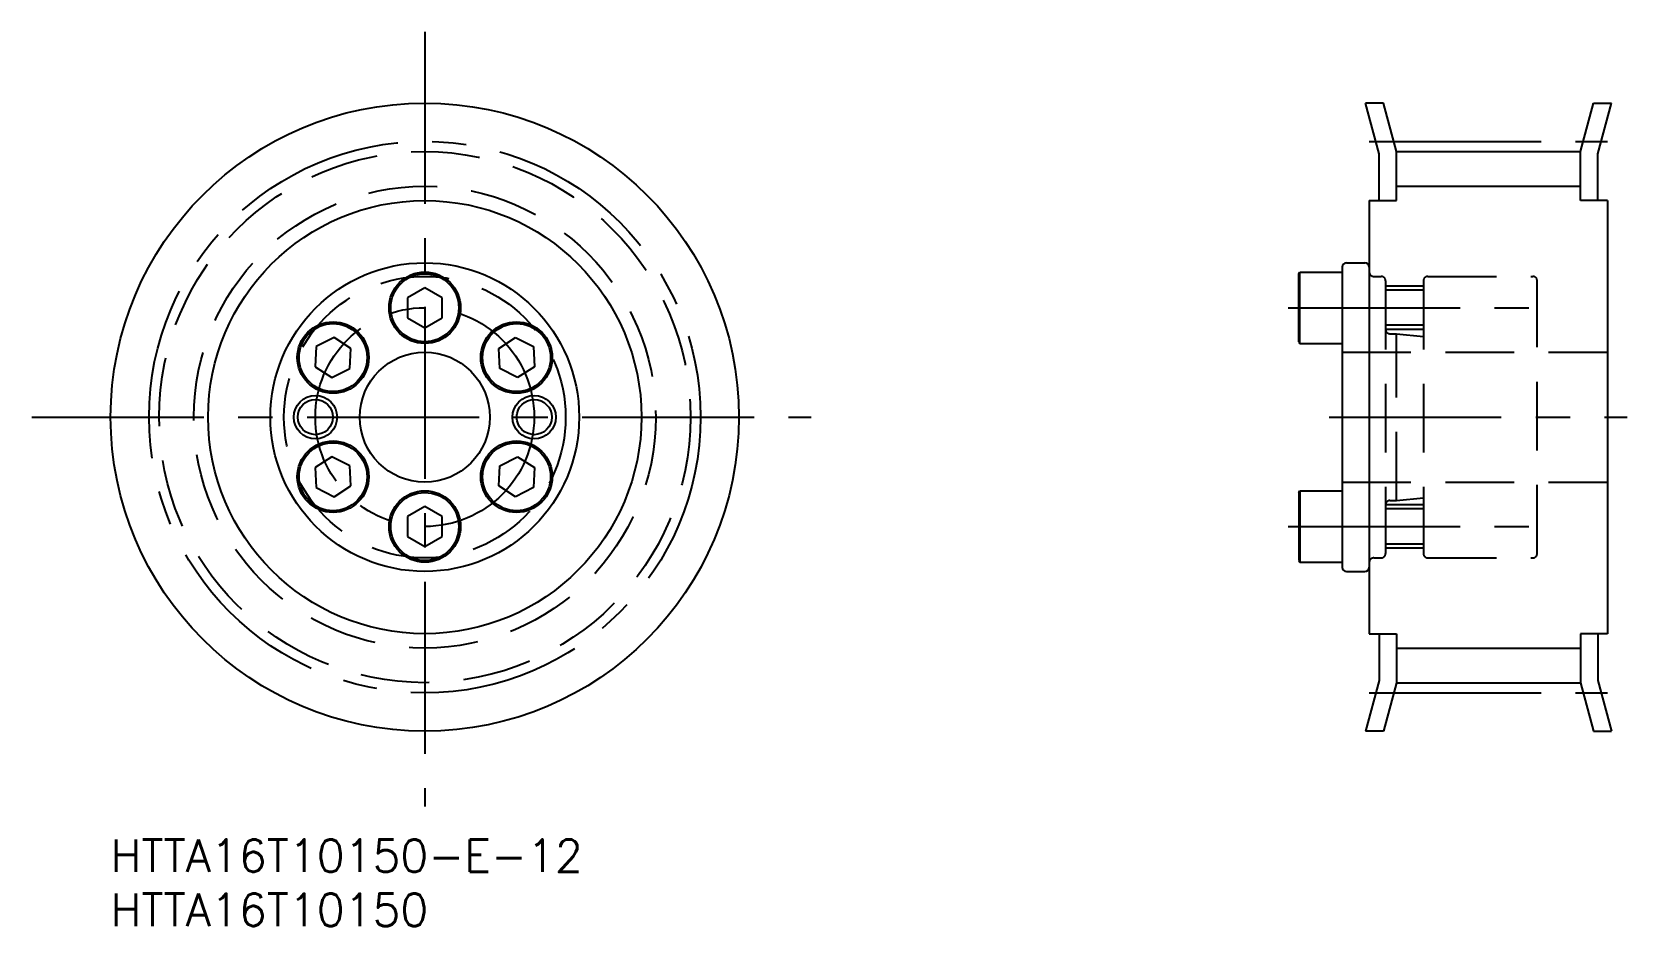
# Model space of a CAD drawing. Extents: x -7 to 140, y -8 to 75.
import ezdxf

# ---------------------------------------------------------------- set-up
doc = ezdxf.new("R2010")
doc.units = 0
doc.header["$LTSCALE"] = 0.5
doc.linetypes.add('CENTER', pattern=[50.8, 31.75, -6.35, 6.35, -6.35])
doc.linetypes.add('DASHED', pattern=[19.05, 12.7, -6.35])
for name, color, linetype in [('MSM_CENTER', 1, 'CENTER'), ('MSM_CONTINUOUS', 7, 'CONTINUOUS'), ('MSM_DASHED', 4, 'DASHED'), ('MSM_NARROW', 5, 'CONTINUOUS'), ('MSM_PART_NUMBER', 7, 'CONTINUOUS')]:
    doc.layers.add(name, color=color, linetype=linetype)
doc.styles.get("Standard").update_dxf_attribs({"font": 'txt.shx', "height": 3, "bigfont": 'bigfont.shx'})

# ---------------------------------------------------------------- blocks, each defined once
blk = doc.blocks.new('*U2')
at = {"layer": 'MSM_PART_NUMBER'}
blk.add_text('HTTA16T10150-E-12', height=3, dxfattribs=at).set_placement((0, -3))
blk = doc.blocks.new('*U3')
at = {"layer": 'MSM_PART_NUMBER'}
blk.add_text('HTTA16T10150', height=3, dxfattribs=at).set_placement((0, -8))

msp = doc.modelspace()

# ---------------------------------------------------------------- linework, layer by layer
at = {"layer": 'MSM_CENTER'}
for p, q in [((29, 74.58), (29, 3.03)), ((116.19, 64.46), (138.19, 64.46)), ((108.69, 49.1), (132.69, 49.1)), ((-7.27, 39), (64.68, 39)), ((112.5, 39), (139.99, 39)), ((108.69, 28.9), (132.69, 28.9)), ((116.19, 13.53), (138.19, 13.53))]:
    msp.add_line(p, q, dxfattribs=at)
for radius in [25.46, 10.1]:
    msp.add_circle((29, 39), radius, dxfattribs=at)
at = {"layer": 'MSM_CONTINUOUS'}
for p, q in [((117.09, 63.31), (115.83, 68)), ((117.49, 68), (115.83, 68)), ((118.69, 63.52), (117.49, 68)), ((135.69, 63.52), (136.88, 68)), ((136.88, 68), (138.54, 68)), ((137.29, 63.31), (138.54, 68)), ((118.69, 59), (118.69, 63.52)), ((118.69, 63.52), (135.69, 63.52)), ((135.69, 59), (135.69, 63.52)), ((117.09, 59), (117.09, 63.31)), ((137.29, 59), (137.29, 63.31)), ((116.19, 59), (116.19, 19)), ((116.19, 59), (118.69, 59)), ((138.19, 59), (135.69, 59)), ((138.19, 59), (138.19, 19)), ((114.09, 53.25), (115.79, 53.25)), ((109.69, 52.24), (109.78, 52.4)), ((109.69, 45.96), (109.69, 52.24)), ((109.78, 45.8), (109.78, 52.4)), ((109.78, 52.4), (113.69, 52.4)), ((113.69, 52.85), (113.69, 25.15)), ((29, 50.95), (27.4, 50.02)), ((30.6, 50.02), (29, 50.95)), ((29.8, 50.49), (29.8, 50.49)), ((30.2, 50.25), (30.2, 50.25)), ((27.4, 50.02), (27.4, 48.18)), ((30.6, 48.18), (30.6, 50.02)), ((27.4, 48.18), (29, 47.25)), ((29, 47.25), (30.6, 48.18)), ((20.63, 46.35), (18.98, 45.51)), ((22.18, 45.34), (20.63, 46.35)), ((35.82, 45.34), (37.37, 46.35)), ((37.37, 46.35), (39.02, 45.51)), ((109.69, 45.96), (109.78, 45.8)), ((109.78, 45.8), (113.69, 45.8)), ((18.98, 45.51), (18.88, 43.66)), ((22.08, 43.49), (22.18, 45.34)), ((35.92, 43.49), (35.82, 45.34)), ((39.02, 45.51), (39.12, 43.66)), ((18.88, 43.66), (20.43, 42.66)), ((20.43, 42.66), (22.08, 43.49)), ((37.57, 42.66), (35.92, 43.49)), ((39.12, 43.66), (37.57, 42.66)), ((20.43, 35.34), (18.88, 34.34)), ((22.08, 34.51), (20.43, 35.34)), ((35.92, 34.51), (37.57, 35.34)), ((37.57, 35.34), (39.12, 34.34)), ((18.88, 34.34), (18.98, 32.49)), ((22.18, 32.66), (22.08, 34.51)), ((35.82, 32.66), (35.92, 34.51)), ((39.12, 34.34), (39.02, 32.49)), ((18.98, 32.49), (20.63, 31.65)), ((20.63, 31.65), (22.18, 32.66)), ((37.37, 31.65), (35.82, 32.66)), ((39.02, 32.49), (37.37, 31.65)), ((109.69, 32.04), (109.78, 32.2)), ((109.69, 32.04), (109.69, 25.76)), ((109.78, 32.2), (109.78, 25.6)), ((109.78, 32.2), (113.69, 32.2)), ((29, 30.75), (27.4, 29.82)), ((27.4, 29.82), (27.4, 27.98)), ((30.6, 29.82), (29, 30.75)), ((30.6, 27.98), (30.6, 29.82)), ((27.4, 27.98), (29, 27.05)), ((29, 27.05), (30.6, 27.98)), ((109.69, 25.76), (109.78, 25.6)), ((109.78, 25.6), (113.69, 25.6)), ((114.09, 24.75), (115.79, 24.75)), ((116.19, 19), (118.69, 19)), ((117.09, 19), (117.09, 14.69)), ((118.69, 19), (118.69, 14.47)), ((135.69, 19), (135.69, 14.47)), ((138.19, 19), (135.69, 19)), ((137.29, 19), (137.29, 14.69)), ((117.09, 14.69), (115.83, 10)), ((118.69, 14.47), (117.49, 10)), ((118.69, 14.47), (135.69, 14.47)), ((135.69, 14.47), (136.88, 10)), ((137.29, 14.69), (138.54, 10)), ((117.49, 10), (115.83, 10)), ((136.88, 10), (138.54, 10))]:
    msp.add_line(p, q, dxfattribs=at)
for centre, radius in [((29, 39), 29), ((29, 39), 20), ((29, 39), 14.25), ((29, 49.1), 3.3), ((29, 49.1), 3.14), ((20.53, 44.5), 3.3), ((20.53, 44.5), 3.14), ((37.47, 44.5), 3.3), ((37.47, 44.5), 3.14), ((29, 39), 6), ((18.9, 39), 1.62), ((39.1, 39), 1.62), ((20.53, 33.5), 3.3), ((20.53, 33.5), 3.14), ((37.47, 33.5), 3.3), ((37.47, 33.5), 3.14), ((29, 28.9), 3.3), ((29, 28.9), 3.14)]:
    msp.add_circle(centre, radius, dxfattribs=at)
for centre, start, end in [((114.09, 52.85), 90, 180), ((115.79, 52.85), 0, 90), ((114.09, 25.15), 180, 270), ((115.79, 25.15), 270, 0)]:
    msp.add_arc(centre, 0.4, start, end, dxfattribs=at)
at = {"layer": 'MSM_DASHED'}
for p, q in [((116.6, 52), (117.29, 52)), ((117.69, 51.6), (117.69, 26.4)), ((121.19, 51.6), (121.19, 26.4)), ((121.59, 52), (131.29, 52)), ((131.69, 26.4), (131.69, 51.6)), ((121.19, 51.1), (117.69, 51.1)), ((121.19, 50.72), (117.69, 50.72)), ((121.19, 47.48), (117.69, 47.48)), ((121.19, 47.1), (117.69, 47.1)), ((118.1, 46.7), (118.69, 46.7)), ((118.69, 31.3), (118.69, 46.7)), ((118.69, 46.7), (121.19, 46.45)), ((113.69, 45), (138.19, 45)), ((113.69, 33), (138.19, 33)), ((118.1, 31.3), (118.69, 31.3)), ((118.69, 31.3), (121.19, 31.55)), ((121.19, 30.9), (117.69, 30.9)), ((121.19, 30.52), (117.69, 30.52)), ((121.19, 27.28), (117.69, 27.28)), ((121.19, 26.9), (117.69, 26.9)), ((116.6, 26), (117.29, 26)), ((121.59, 26), (131.29, 26))]:
    msp.add_line(p, q, dxfattribs=at)
for radius in [24.52, 21.32, 13]:
    msp.add_circle((29, 39), radius, dxfattribs=at)
for centre, radius, start, end in [((116.6, 52.41), 0.41, 180, 270), ((117.29, 51.6), 0.4, 0, 90), ((121.59, 51.6), 0.4, 90, 180), ((131.29, 51.6), 0.4, 0, 90), ((118.1, 47.11), 0.41, 180, 270), ((118.1, 30.89), 0.41, 90, 180), ((116.6, 25.59), 0.41, 90, 180), ((117.29, 26.4), 0.4, 270, 0), ((121.59, 26.4), 0.4, 180, 270), ((131.29, 26.4), 0.4, 270, 0)]:
    msp.add_arc(centre, radius, start, end, dxfattribs=at)
at = {"layer": 'MSM_NARROW'}
for p, q in [((118.69, 60.32), (135.69, 60.32)), ((118.69, 17.67), (135.69, 17.67))]:
    msp.add_line(p, q, dxfattribs=at)
for centre in [(18.9, 39), (39.1, 39)]:
    msp.add_circle(centre, 2, dxfattribs=at)

# ---------------------------------------------------------------- block references
at = {"layer": 'MSM_CONTINUOUS'}
for name in ['*U2', '*U3']:
    msp.add_blockref(name, (0, 0), dxfattribs=at)

doc.saveas('drawing.dxf')
